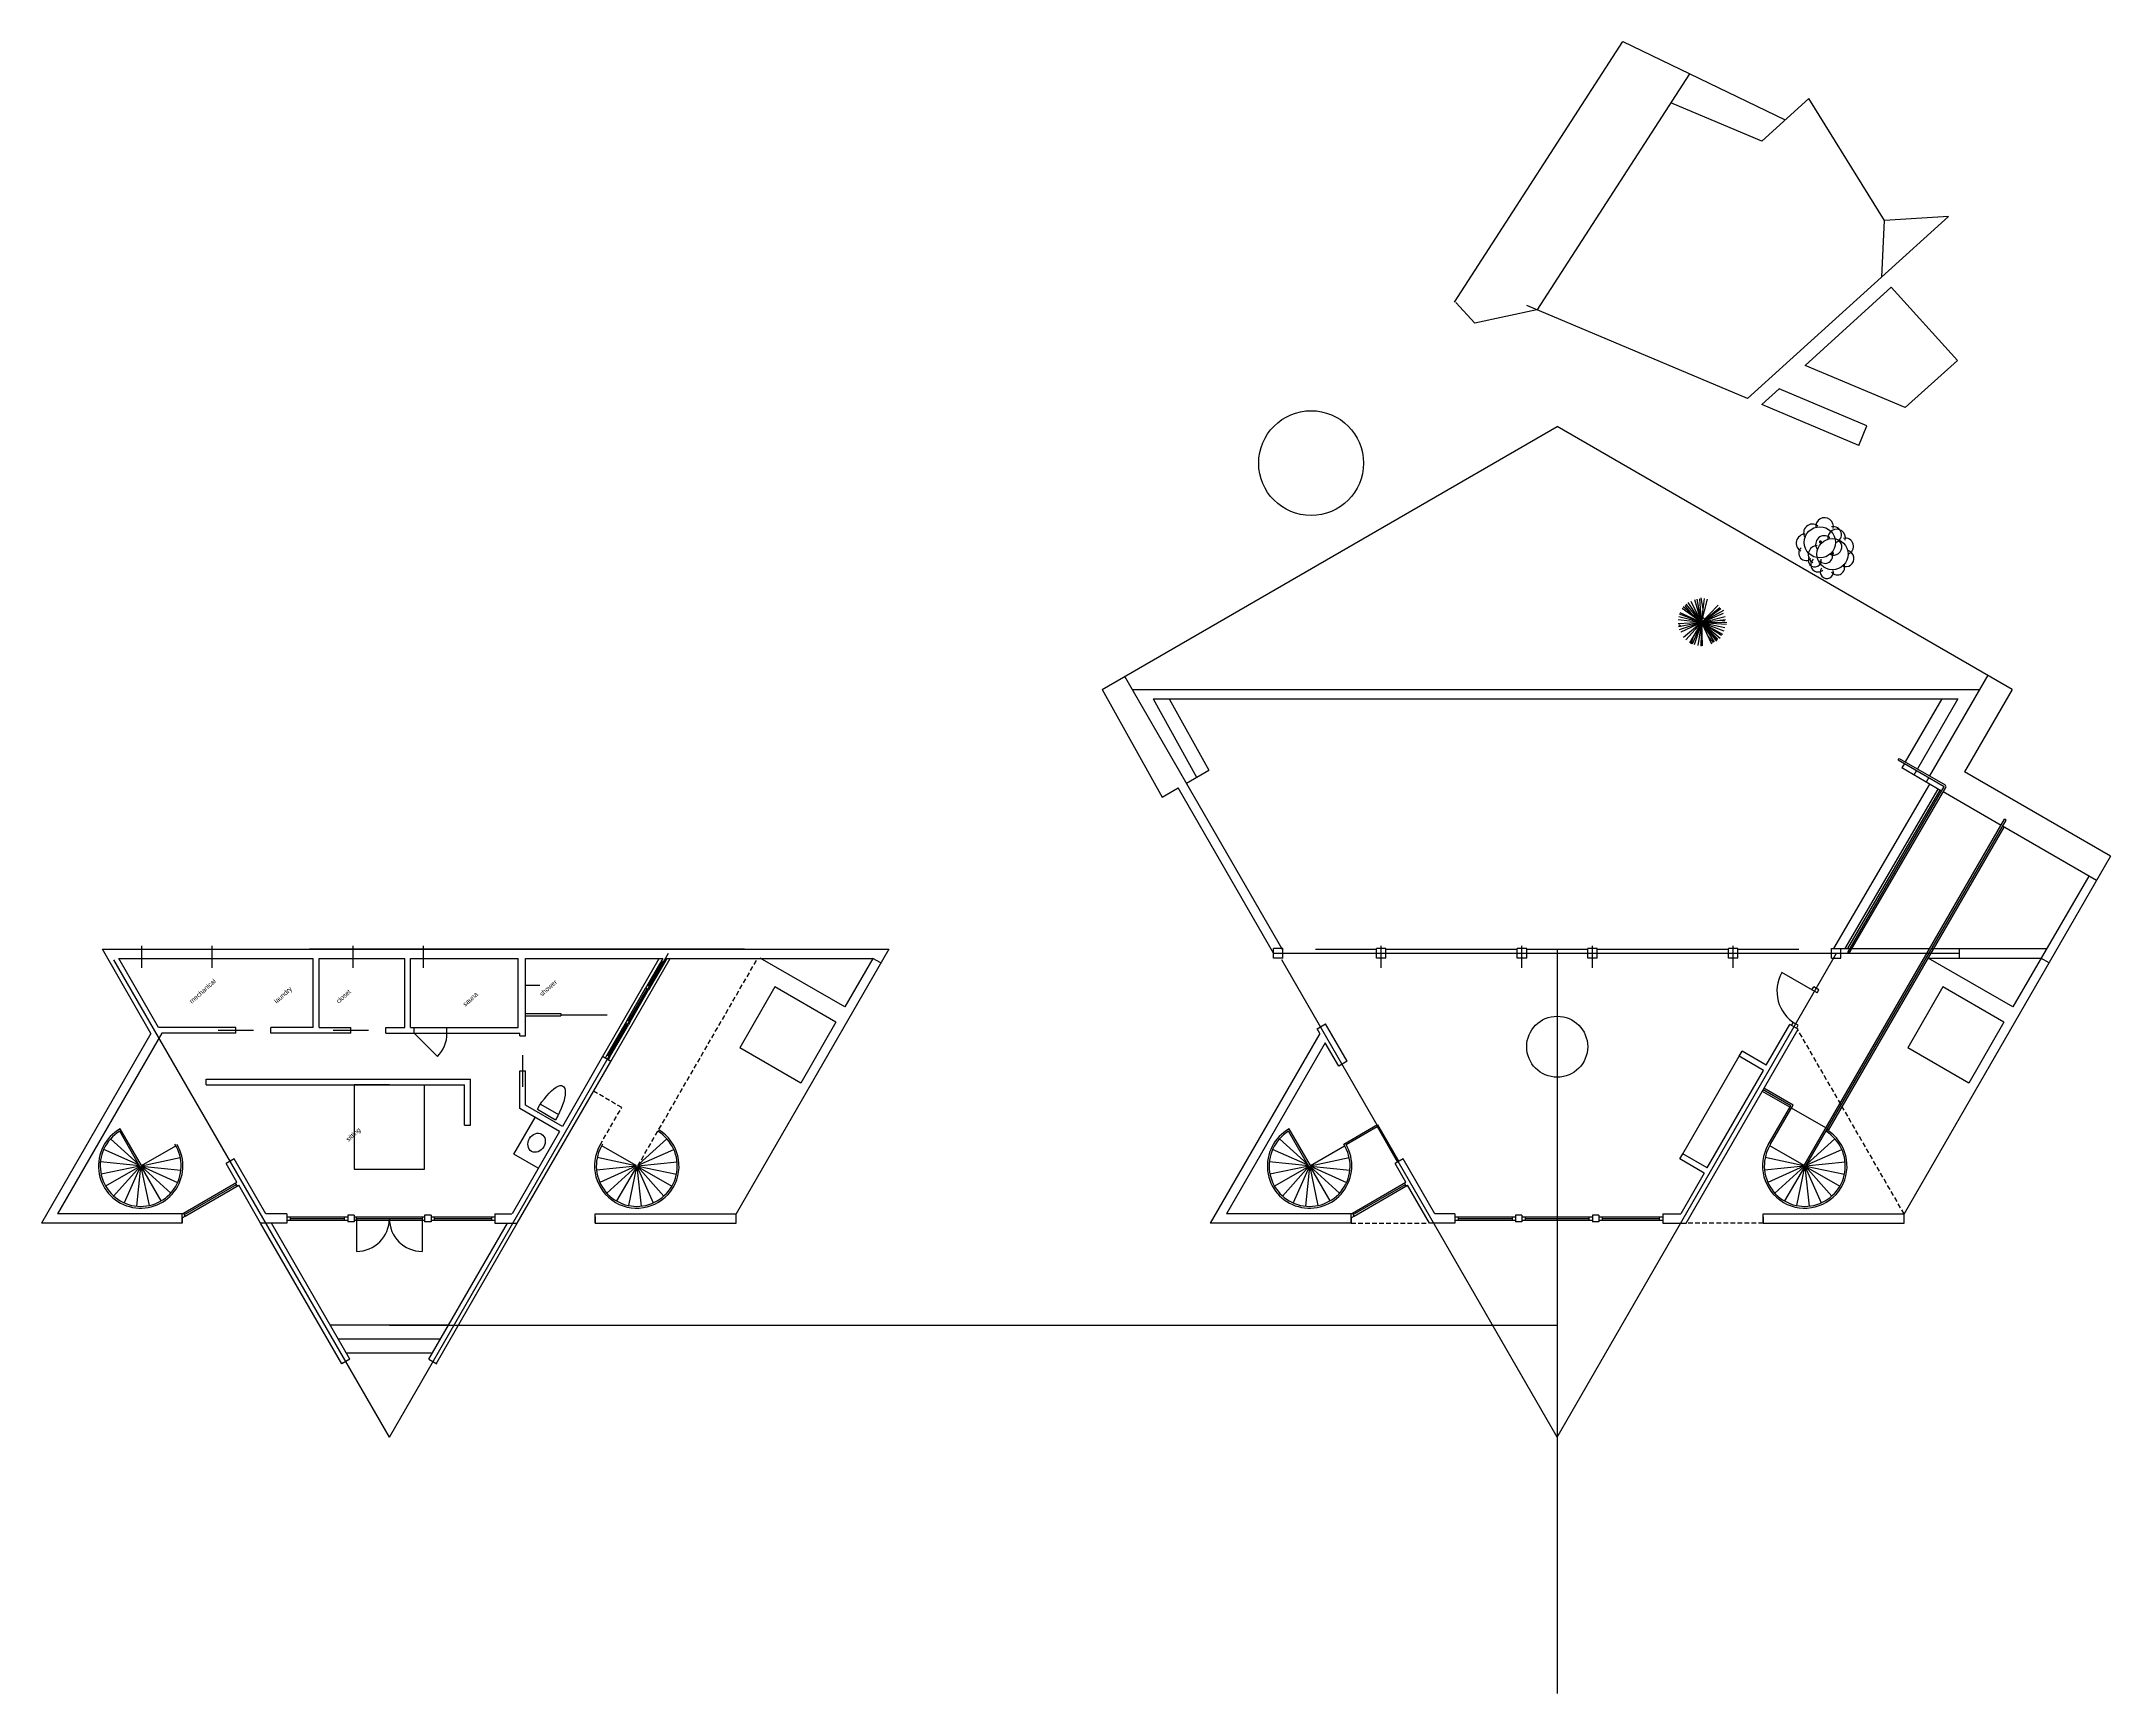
# Model space of a CAD drawing. Header units: inches. Extents: x -43639 to 75791, y -33466 to 47612.
# Drawn here: x 16229 to 17992, y 3423 to 4831 of the extents above; entities that cross this region are included whole.
import ezdxf

# ---------------------------------------------------------------- set-up
doc = ezdxf.new("R2010")
doc.units = ezdxf.units.IN
doc.header["$LTSCALE"] = 8
doc.header["$MEASUREMENT"] = 0
doc.linetypes.add('DASHED', pattern=[0.75, 0.5, -0.25])
doc.layers.get('0').update_dxf_attribs({"linetype": 'CONTINUOUS'})
for name, color, linetype in [('A-Elev', 7, 'CONTINUOUS'), ('A-fixtures', 140, 'CONTINUOUS'), ('A-millwork', 252, 'CONTINUOUS'), ('A-walls', 7, 'CONTINUOUS'), ('construction', 160, 'CONTINUOUS'), ('TREE', 3, 'CONTINUOUS')]:
    doc.layers.add(name, color=color, linetype=linetype)
doc.styles.get("Standard").update_dxf_attribs({"font": 'txt', "height": 0.2})

# ---------------------------------------------------------------- blocks, each defined once
blk = doc.blocks.new('DCDSTREE')
at = {"const_width": 0.05567}
blk.add_lwpolyline([(-0.050861, -0.01564, 1), (0.004809, -0.01564, 1)], format="xyb", close=True, dxfattribs=at)
for centre, radius, start, end in [((-0.697665, 0.031649), 0.27, 90, 270), ((-0.472665, 0.324149), 0.334487, 47.726311, 199.653824), ((-0.022665, 0.436649), 0.318198, 8.130102, 171.869898), ((0.472335, 0.301649), 0.3245, 303.690068, 146.309932), ((0.504478, -0.141923), 0.302211, 246.16126, 60.708638), ((-0.636783, -0.38394), 0.243328, 104.489763, 329.250033), ((-0.24204, -0.519601), 0.275855, 177.662694, 343.412661), ((0.213585, -0.485851), 0.302916, 201.801409, 31.328693)]:
    blk.add_arc(centre, radius, start, end)
blk = doc.blocks.new('PINETREE')
for p, q in [((0, 0), (-0.402482, 0.779348)), ((0, 0), (-0.343868, 0.794353)), ((0, 0), (-0.194598, 0.864692)), ((0, 0), (-0.116446, 0.880635)), ((-0.057775, 0.436931), (-0.038294, 0.872194)), ((0, 0), (0.026572, 0.880635)), ((0, 0), (0.124261, 0.880635)), ((0, 0), (0.234456, 0.841246)), ((0, 0), (0.377474, 0.786851)), ((0, 0), (-0.869831, 0.030011)), ((0, 0), (-0.869831, -0.086282)), ((0, 0), (-0.837788, -0.250404)), ((0, 0), (-0.81825, 0.248528)), ((-0.81825, 0.248528), (-0.81825, 0.248528)), ((0, 0), (-0.798712, 0.358256)), ((0, 0), (-0.798712, -0.359194)), ((0, 0), (-0.759636, -0.429532)), ((0, 0), (-0.746351, 0.451103)), ((-0.662929, 0.400682), (-0.688518, 0.497995)), ((0, 0), (-0.675232, 0.544887)), ((0, 0), (-0.675232, -0.530819)), ((0, 0), (-0.616618, -0.632106)), ((0, 0), (-0.584576, 0.654615)), ((0, 0), (-0.565038, -0.655553)), ((0, 0), (-0.486886, 0.724015)), ((0, 0), (-0.259464, -0.827178)), ((0, 0), (-0.135984, -0.835619)), ((0, 0), (-0.064085, -0.882511)), ((0, 0), (-0.018756, -0.87407)), ((0, 0), (0.461878, 0.747461)), ((0, 0), (0.54003, 0.685564)), ((0, 0), (0.669762, 0.584276)), ((0, 0), (0.741661, 0.497995)), ((0, 0), (0.884679, 0.0694)), ((0, 0), (0.877646, -0.040327)), ((0, 0), (0.865141, -0.094722)), ((0, 0), (0.826065, -0.289794)), ((0, 0), (0.793242, -0.414527)), ((0, 0), (0.728376, -0.507373)), ((0, 0), (0.118009, -0.897516)), ((0, 0), (0.032824, -0.859065)), ((0, 0), (0.403264, -0.780286)), ((0, 0), (0.514239, -0.718388)), ((0, 0), (0.637719, -0.663993)), ((0, 0), (0.286817, -0.835619)), ((0, 0), (0.696333, -0.617101)), ((0, 0), (0.916722, -0.211015)), ((0, 0), (0.228204, -0.843121)), ((0.36848, 0.321449), (0.592391, 0.685564)), ((-0.552229, -0.165054), (-0.831536, -0.328245)), ((-0.170074, -0.542198), (-0.187565, -0.835619)), ((0.535333, -0.372904), (0.676795, -0.53926))]:
    blk.add_line(p, q)

msp = doc.modelspace()

# ---------------------------------------------------------------- linework, layer by layer
at = {"layer": 'A-Elev', "elevation": -8375.99289}
msp.add_lwpolyline([(16525.32518, 3942.15023), (16495.32518, 3942.15023), (16495.32518, 3870.20134), (16555.32518, 3870.20134), (16555.32518, 3942.15023)], dxfattribs=at)
at = {"layer": 'A-fixtures'}
for p, q in [((16651.44136, 3921.39163, -8375.99122), (16667.02982, 3912.39163, -8375.99122)), ((16654.06664, 3925.64943, -8375.99122), (16669.40454, 3916.79409, -8375.99122))]:
    msp.add_line(p, q, dxfattribs=at)
at = {"layer": 'A-fixtures', "extrusion": (0, 0, -1)}
msp.add_ellipse((16659.23559, 3916.89163, -8375.99122), major_axis=(14, 24.24871), ratio=0.3214285714, start_param=4.7123889804, end_param=7.853981634, dxfattribs=at)
at = {"layer": 'A-millwork'}
for p, q in [((17627.60827, 3883.33865, 0.00274), (17675.60827, 3966.47709, 0.00274)), ((16631.42047, 3883.24547, -8375.9976), (16649.44346, 3914.46221, -8375.99973))]:
    msp.add_line(p, q, dxfattribs=at)
msp.add_arc((16546.4434, 3986.15023, -8375.99008), 28, 315, 360, dxfattribs=at)
at = {"layer": 'A-walls', "color": 252}
for p, q in [((17132.84389, 4279.16258), (17520.54193, 4503.00014)), ((17908.23996, 4279.16258), (17520.54193, 4503.00014)), ((17286.83919, 4056.79399), (17152.05195, 4290.25235)), ((17887.45535, 4291.16258), (17837.91277, 4205.3523)), ((17132.84389, 4279.16258), (17183.80992, 4187.24592)), ((17158.45463, 4279.16258), (17880.52715, 4279.16258)), ((17176.16794, 4271.16258, -40037.30414), (17213.26778, 4204.25343, -40037.30414)), ((17176.16794, 4271.16258), (17862.05194, 4271.16258)), ((17189.88713, 4271.16258, -40037.30414), (17223.66009, 4210.25343, -40037.30414)), ((17848.19554, 4271.16258), (17817.12816, 4217.3523)), ((17862.05194, 4271.16258), (17827.52046, 4211.3523)), ((17908.23996, 4279.16258), (17867.69738, 4208.94076)), ((17816.37816, 4216.05326), (17814.12816, 4212.15615)), ((17204.59453, 4199.24592), (17223.70024, 4210.27661)), ((17848.14018, 4192.5193), (17814.12816, 4212.15615)), ((17826.77046, 4210.05326), (17824.52046, 4206.15615)), ((17837.16277, 4204.05326), (17834.91277, 4200.15615)), ((17992.16908, 4137.07699), (17867.69738, 4208.94076)), ((17183.80992, 4187.24592), (17197.53969, 4195.17281)), ((17278.83919, 4054.35794), (17197.53969, 4195.17281)), ((17768.29509, 4058.23835), (17846.84439, 4193.26743)), ((17898.80591, 4163.26743), (17849.44246, 4191.76743)), ((17751.96612, 3903.95575), (17901.40399, 4161.76743)), ((17980.16908, 4116.29238), (17900.10495, 4162.51743)), ((17903.09951, 4167.71671), (17901.80171, 4168.466)), ((17992.16908, 4137.07699), (17816.17318, 3832.24314)), ((17973.68355, 4120.0368), (17908.73445, 4008.68234)), ((16951.0155, 4057.76575, 8376), (16820.80996, 3832.24314, 8376)), ((17520.54193, 4057.76575), (17520.54193, 3423.46511)), ((17762.24467, 4058.23835), (17768.29509, 4058.23835)), ((17768.29509, 4058.23835), (17770.02714, 4058.23835)), ((17771.75919, 4058.23835), (17837.57712, 4058.23835)), ((17839.30917, 4058.23835), (17863.51313, 4058.23835)), ((17863.51313, 4050.23835), (17863.51313, 4058.23835)), ((16913.37123, 4008.68234, 8376), (16841.3941, 4050.23835, 8376)), ((16937.44146, 4049.95046, 8376), (16913.37123, 4008.68234, 8376)), ((17836.42242, 4050.23835), (17863.51313, 4050.23835)), ((17908.73445, 4008.68234), (17836.75732, 4050.23835)), ((17939.72337, 4046.23835), (17932.79517, 4050.23835)), ((16853.90971, 4025.69195, 8376), (16823.90971, 3973.73043, 8376)), ((16905.87123, 3995.69195, 8376), (16853.90971, 4025.69195, 8376)), ((17849.27292, 4025.69195), (17819.27292, 3973.73043)), ((17901.23445, 3995.69195), (17849.27292, 4025.69195)), ((16331.4983, 3986.15023, -8376), (16331.4983, 3986.20134, -8376.00002)), ((16671.45308, 4001.95046, -8376.00851), (16711.01846, 4001.95046, -8376.00851)), ((16905.87123, 3995.69195, 8376), (16875.87123, 3943.73043, 8376)), ((17901.23445, 3995.69195), (17871.23445, 3943.73043)), ((16875.87123, 3943.73043, 8376), (16823.90971, 3973.73043, 8376)), ((17871.23445, 3943.73043), (17819.27292, 3973.73043)), ((16312.23835, 3873.61775, -8376), (16281.8867, 3887.13118, -8376)), ((16311.60037, 3874.72278, -8376), (16287.76552, 3896.18377, -8376)), ((16314.05354, 3873.47376, -8376), (16343.28189, 3890.34876, -8376)), ((16314.13763, 3873.2547, -8376), (16347.15011, 3880.27172, -8376)), ((16735.45593, 3873.2547, 8376), (16702.44345, 3880.27172, 8376)), ((16735.54002, 3873.47376, 8376), (16706.31167, 3890.34876, 8376)), ((16737.3552, 3873.61775, 8376), (16767.70686, 3887.13118, 8376)), ((16737.99319, 3874.72278, 8376), (16761.82804, 3896.18377, 8376)), ((17308.36544, 3873.61775), (17278.01378, 3887.13118)), ((17307.72745, 3874.72278), (17283.8926, 3896.18377)), ((17310.18062, 3873.47376), (17339.40898, 3890.34876)), ((17310.26471, 3873.2547), (17343.27719, 3880.27172)), ((17730.81915, 3873.2547), (17697.80667, 3880.27172)), ((17730.90324, 3873.47376), (17701.67488, 3890.34876)), ((17732.71842, 3873.61775), (17763.07008, 3887.13118)), ((17733.35641, 3874.72278), (17757.19125, 3896.18377)), ((16312.48204, 3873.19567, -8376), (16279.09301, 3876.70499, -8376)), ((16312.63265, 3872.9348, -8376), (16279.65792, 3865.92581, -8376)), ((16312.7545, 3872.72376, -8376), (16283.52614, 3855.84876, -8376)), ((16312.90217, 3872.5414, -8376), (16290.31901, 3847.46027, -8376)), ((16313.09896, 3872.4136, -8376), (16299.3716, 3841.58144, -8376)), ((16313.32562, 3872.35287, -8376), (16309.79778, 3838.78776, -8376)), ((16313.55995, 3872.36515, -8376), (16320.57697, 3839.35267, -8376)), ((16313.77902, 3872.44924, -8376), (16330.65402, 3843.22089, -8376)), ((16313.96137, 3872.59691, -8376), (16339.04251, 3850.01376, -8376)), ((16314.08918, 3872.79371, -8376), (16344.92133, 3859.06635, -8376)), ((16314.14991, 3873.02037, -8376), (16347.71502, 3869.49253, -8376)), ((16735.44365, 3873.02037, 8376), (16701.87854, 3869.49253, 8376)), ((16735.50438, 3872.79371, 8376), (16704.67222, 3859.06635, 8376)), ((16735.63218, 3872.59691, 8376), (16710.55105, 3850.01376, 8376)), ((16735.81454, 3872.44924, 8376), (16718.93954, 3843.22089, 8376)), ((16736.03361, 3872.36515, 8376), (16729.01659, 3839.35267, 8376)), ((16736.26794, 3872.35287, 8376), (16739.79577, 3838.78776, 8376)), ((16736.49459, 3872.4136, 8376), (16750.22196, 3841.58144, 8376)), ((16736.69139, 3872.5414, 8376), (16759.27455, 3847.46027, 8376)), ((16736.83906, 3872.72376, 8376), (16766.06742, 3855.84876, 8376)), ((16736.96091, 3872.9348, 8376), (16769.93563, 3865.92581, 8376)), ((16737.11151, 3873.19567, 8376), (16770.50055, 3876.70499, 8376)), ((17308.60913, 3873.19567), (17275.2201, 3876.70499)), ((17308.75974, 3872.9348), (17275.78501, 3865.92581)), ((17308.88158, 3872.72376), (17279.65322, 3855.84876)), ((17309.02925, 3872.5414), (17286.4461, 3847.46027)), ((17309.22605, 3872.4136), (17295.49869, 3841.58144)), ((17309.4527, 3872.35287), (17305.92487, 3838.78776)), ((17309.68703, 3872.36515), (17316.70405, 3839.35267)), ((17309.9061, 3872.44924), (17326.7811, 3843.22089)), ((17310.08846, 3872.59691), (17335.1696, 3850.01376)), ((17310.21626, 3872.79371), (17341.04842, 3859.06635)), ((17310.27699, 3873.02037), (17343.84211, 3869.49253)), ((17730.80687, 3873.02037), (17697.24175, 3869.49253)), ((17730.8676, 3872.79371), (17700.03544, 3859.06635)), ((17730.9954, 3872.59691), (17705.91426, 3850.01376)), ((17731.17776, 3872.44924), (17714.30276, 3843.22089)), ((17731.39682, 3872.36515), (17724.3798, 3839.35267)), ((17731.63115, 3872.35287), (17735.15899, 3838.78776)), ((17731.85781, 3872.4136), (17745.58517, 3841.58144)), ((17732.05461, 3872.5414), (17754.63776, 3847.46027)), ((17732.20228, 3872.72376), (17761.43063, 3855.84876)), ((17732.32412, 3872.9348), (17765.29885, 3865.92581)), ((17732.47473, 3873.19567), (17765.86376, 3876.70499)), ((16497.32518, 3828.24314, -8376.01245), (16497.32518, 3800.24314, -8376.01245)), ((16553.32518, 3828.24314, -8376.01238), (16553.32518, 3800.24314, -8376.01238)), ((16484.77659, 3704.37198, -8376), (16415.56894, 3824.24314, -8376)), ((16491.66183, 3708.34718, -8376), (16424.74926, 3824.24314, -8376)), ((16558.98854, 3708.34718, -8376), (16625.90111, 3824.24314, -8376)), ((16565.10991, 3704.37198, -25128.01713), (16634.31755, 3824.24314, -25128.01713)), ((16575.84495, 3737.54333, -8376.01713), (16474.80542, 3737.54333, -8376.01713)), ((16568.91675, 3725.54333, -8376.01713), (16481.73362, 3725.54333, -8376.01713)), ((16525.32518, 3737.54333, -8376.01713), (17520.54193, 3737.54333)), ((16491.66183, 3708.34718, -8376.01713), (16484.77659, 3704.37198, -8376.01713)), ((16561.98854, 3713.54333, -8376.01713), (16488.66183, 3713.54333, -8376.01713)), ((16558.98854, 3708.34718, -8376.01713), (16565.87378, 3704.37198, -8376.01713))]:
    msp.add_line(p, q, dxfattribs=at)
at = {"layer": 'A-walls', "color": 253}
for p, q in [((17811.182, 4219.05326), (17811.932, 4220.3523)), ((17811.182, 4219.05326), (17850.4026, 4196.40923)), ((17811.932, 4220.3523), (17851.14342, 4197.71357)), ((17768.15075, 4054.98835), (17850.4026, 4196.40923)), ((17769.44979, 4054.23835), (17851.70162, 4195.65921)), ((17730.90324, 3873.47376), (17901.80171, 4168.466)), ((17732.20228, 3872.72376), (17903.09951, 4167.71671)), ((16706.99223, 3966.1396, -16752.00065), (16755.38045, 4049.95046, -16752.00065)), ((16713.96746, 3962.11244, -8376), (16764.68076, 4049.95046, -8376)), ((17768.15075, 4054.98835), (17769.44979, 4054.23835)), ((16727.90729, 3997.36555, -8376), (16743.65729, 4024.64535, -8376)), ((16546.4434, 3991.15023, -8375.99008), (16574.4434, 3991.15023, -8375.99008)), ((16548.22541, 3986.15023, -8375.9852), (16576.22541, 3986.15023, -8375.9852)), ((16713.25537, 3965.98767, -8376), (16729.00537, 3993.26747, -8376)), ((16636.45308, 3954.06116, -8375.99859), (16641.45308, 3954.06116, -8375.99859)), ((17719.59065, 3924.37979), (17696.05487, 3937.96818)), ((17721.66794, 3924.91251), (17696.73679, 3939.30652)), ((17700.37584, 3891.09876), (17719.59065, 3924.37979)), ((17702.45313, 3891.63149), (17721.66794, 3924.91251)), ((16312.7545, 3872.72376, -8376), (16295.50857, 3902.59458, -8376)), ((16314.05354, 3873.47376, -8376), (16296.05744, 3904.64391, -8376)), ((17308.88158, 3872.72376), (17291.63566, 3902.59458)), ((17310.18062, 3873.47376), (17292.18453, 3904.64391)), ((17338.63072, 3891.63149), (17367.55082, 3908.32851)), ((17340.58226, 3891.31483), (17367.09329, 3906.62098)), ((17367.09329, 3906.62098), (17384.5909, 3876.31424)), ((17367.55082, 3908.32851), (17385.67343, 3876.93924)), ((16349.88167, 3832.87711, -8376), (16395.40851, 3859.16204, -8375.99993)), ((16351.38167, 3830.27904, -8376.00481), (16396.90851, 3856.56397, -8376.00474)), ((17346.00876, 3832.87711, 0), (17391.53559, 3859.16204, 0.00007)), ((17347.50876, 3830.27904, -0.00481), (17393.03559, 3856.56397, -0.00474)), ((16441.08824, 3829.74314, -8376.00764), (16486.82518, 3829.74314, -8376.00757)), ((16441.08824, 3826.74314, -8376.00764), (16486.82518, 3826.74314, -8376.00757)), ((16497.32518, 3829.74314, -8376.01245), (16553.32518, 3829.74314, -8376.01238)), ((16497.32518, 3826.74314, -8376.01245), (16553.32518, 3826.74314, -8376.01238)), ((16563.82518, 3829.74314, -8376.01719), (16612.32518, 3829.74314, -8376.01713)), ((16563.82518, 3826.74314, -8376.01719), (16612.32518, 3826.74314, -8376.01713)), ((17436.30498, 3829.74314, 0.00948), (17482.04193, 3829.74314, 0.00955)), ((17436.30498, 3826.74314, 0.00948), (17482.04193, 3826.74314, 0.00955)), ((17493.54193, 3829.74314, 0.00467), (17547.54193, 3829.74314, 0.00474)), ((17493.54193, 3826.74314, 0.00467), (17547.54193, 3826.74314, 0.00474)), ((17559.04193, 3829.74314, -0.00007), (17607.54193, 3829.74314, 0)), ((17559.04193, 3826.74314, -0.00007), (17607.54193, 3826.74314, 0))]:
    msp.add_line(p, q, dxfattribs=at)
at = {"layer": 'A-walls', "color": 1}
for p, q in [((17756.39732, 4058.23835, -15623.89799), (17838.16257, 4198.27988, -39478.11913)), ((17765.81706, 4058.23835, -16608.00381), (17845.21741, 4194.20676, -39478.11913)), ((17863.51313, 4058.23835), (17937.41397, 4058.23835)), ((17863.51313, 4050.23835), (17932.79517, 4050.23835))]:
    msp.add_line(p, q, dxfattribs=at)
at = {"layer": 'A-walls'}
for p, q in [((16280.7446, 4057.76575, -8376), (16951.0155, 4057.76575, -8376)), ((16322.17627, 3986.004, -8376), (16280.7446, 4057.76575, -8376)), ((16828.0677, 4057.76575, -8376), (16457.3581, 4057.76575, -8376)), ((17278.83919, 4050.23835), (17278.83919, 4058.23835)), ((17286.83919, 4058.23835), (17278.83919, 4058.23835)), ((17286.83919, 4050.23835), (17286.83919, 4058.23835)), ((17314.54193, 4057.76575, -8376), (17366.54193, 4057.76575, -8376)), ((17366.54193, 4050.23835), (17366.54193, 4058.23835)), ((17374.54193, 4058.23835), (17366.54193, 4058.23835)), ((17374.54193, 4050.23835), (17374.54193, 4058.23835)), ((17374.54193, 4057.76575, -8376), (17486.54193, 4057.76575, -8376)), ((17486.54193, 4050.23835, -8376), (17486.54193, 4058.23835, -8376)), ((17494.54193, 4058.23835, -8376), (17486.54193, 4058.23835, -8376)), ((17494.54193, 4050.23835, -8376), (17494.54193, 4058.23835, -8376)), ((17494.54193, 4057.76575, -8376), (17546.54193, 4057.76575, -8376)), ((17546.54193, 4050.23835, -8376), (17546.54193, 4058.23835, -8376)), ((17554.54193, 4058.23835, -8376), (17546.54193, 4058.23835, -8376)), ((17554.54193, 4050.23835, -8376), (17554.54193, 4058.23835, -8376)), ((17554.54193, 4057.76575, -8376), (17666.54193, 4057.76575, -8376)), ((17674.54193, 4058.23835, -8376), (17666.54193, 4058.23835, -8376)), ((17666.54193, 4050.23835, -8376), (17666.54193, 4058.23835, -8376)), ((17674.54193, 4050.23835, -8376), (17674.54193, 4058.23835, -8376)), ((17674.54193, 4057.76575, -8376), (17726.54193, 4057.76575, -8376)), ((17754.24467, 4058.23835), (17762.24467, 4058.23835)), ((17754.24467, 4050.23835), (17754.24467, 4058.23835)), ((17762.24467, 4050.23835), (17762.24467, 4058.23835)), ((16294.66322, 4049.95046, -8376), (16460.4434, 4049.95046, -8376)), ((16328.61155, 3991.15023, -8376), (16294.66322, 4049.95046, -8376)), ((16460.4434, 3991.15023, -8376.00531), (16460.4434, 4049.95046, -8376.00645)), ((16465.4434, 4049.95046, -8376), (16538.4434, 4049.95046, -8376)), ((16465.4434, 3991.15023, -8376.00531), (16465.4434, 4049.95046, -8376.00645)), ((16538.4434, 3991.15023, -8376.00374), (16538.4434, 4049.95046, -8376.00488)), ((16543.4434, 4049.95046, -8376), (16635.23509, 4049.95046, -8376.00851)), ((16543.4434, 3991.15023, -8376.00374), (16543.4434, 4049.95046, -8376.00488)), ((16635.23509, 3991.15023, -8375.99371), (16635.23509, 4049.95046, -8375.99485)), ((16641.45308, 4049.95046, -8376.00851), (16758.2672, 4049.95046, -8376.00394)), ((16641.45308, 3987.05821, -8375.99859), (16641.45308, 4049.95046, -8375.99973)), ((16758.2672, 4049.95046, -8376), (16743.65729, 4024.64535, -8376)), ((16761.7313, 4049.95046, -8376), (16746.25537, 4023.14535, -8376)), ((16746.45633, 4026.49343, -8376), (16758.16798, 4046.7786, -8376)), ((16761.7313, 4049.95046, -8376.00381), (16937.44146, 4049.95046, -8375.99694)), ((17286.83919, 4050.23835), (17278.83919, 4050.23835)), ((17374.54193, 4050.23835), (17366.54193, 4050.23835)), ((17494.54193, 4050.23835, -8376), (17486.54193, 4050.23835, -8376)), ((17554.54193, 4050.23835, -8376), (17546.54193, 4050.23835, -8376)), ((17674.54193, 4050.23835, -8376), (17666.54193, 4050.23835, -8376)), ((17754.24467, 4050.23835), (17762.24467, 4050.23835)), ((16653.45308, 4026.85844, -8376.01066), (16641.45308, 4026.85844, -8375.99973)), ((16729.20633, 3996.61555, -8376), (16744.95633, 4023.89535, -8376)), ((16729.85585, 3996.24055, -8376), (16745.60585, 4023.52035, -8376)), ((16730.50537, 3995.86555, -8376), (16746.25537, 4023.14535, -8376)), ((17741.98078, 4020.63349), (17712.10291, 4037.88349)), ((17737.65065, 4023.13349), (17739.15065, 4025.73156)), ((17743.48078, 4023.23156), (17739.15065, 4025.73156)), ((17741.98078, 4020.63349), (17743.48078, 4023.23156)), ((16322.17627, 3986.004, -8376), (16228.7836, 3824.24314, -8376)), ((16331.4983, 3986.15023, -8376), (16242.64, 3832.24314, -8376)), ((16379.4434, 3988.65023, -8376.00489), (16409.4434, 3988.65023, -8376.00489)), ((16394.4434, 3986.15023, -8376.00489), (16394.4434, 3991.15023, -8376.00489)), ((16424.4434, 3986.15023, -8376.00043), (16424.4434, 3991.15023, -8376.00043)), ((16465.4434, 3991.15023, -8376.00531), (16492.4434, 3991.15023, -8375.98563)), ((16477.4434, 3988.65023, -8375.98965), (16507.4434, 3988.65023, -8375.98965)), ((16492.4434, 3986.15023, -8375.98965), (16492.4434, 3991.15023, -8375.98965)), ((16522.4434, 3986.15023, -8375.9852), (16522.4434, 3991.15023, -8375.9852)), ((16522.4434, 3991.15023, -8375.99008), (16538.4434, 3991.15023, -8375.99008)), ((16522.4434, 3986.15023, -8375.9852), (16548.22541, 3986.15023, -8375.9852)), ((16543.4434, 3991.15023, -8375.99008), (16546.4434, 3991.15023, -8375.99008)), ((16546.4434, 3986.15023, -8375.99008), (16546.4434, 3991.15023, -8375.99008)), ((16546.4434, 3986.15023, -8375.99008), (16566.24239, 3966.35124, -8376.00305)), ((16574.4434, 3991.15023, -8375.9852), (16635.23509, 3991.15023, -8375.99371)), ((16574.4434, 3986.15023, -8375.99008), (16574.4434, 3991.15023, -8375.99008)), ((16574.4434, 3986.15023, -8375.99008), (16636.45308, 3986.15023, -8375.99859)), ((16636.45308, 3984.05821, -8375.99859), (16636.45308, 3986.15023, -8375.99859)), ((16641.45308, 4002.85844, -8376.01339), (16671.45308, 4002.85844, -8376.01339)), ((16641.45308, 4000.85844, -8376.01339), (16671.45308, 4000.85844, -8376.01339)), ((16641.45308, 3984.05821, -8375.99859), (16641.45308, 3987.05821, -8375.99859)), ((16671.45308, 4002.85844, -8376.01339), (16671.45308, 4000.85844, -8376.01339)), ((16727.90729, 3997.36555, -8376), (16710.65729, 3967.48767, -8376)), ((16711.30681, 3967.11267, -8376), (16727.05681, 3994.39247, -8376)), ((16711.95633, 3966.73767, -8376), (16727.70633, 3994.01747, -8376)), ((16730.50537, 3995.86555, -8376), (16729.00537, 3993.26747, -8376)), ((17318.30336, 3986.004), (17224.91068, 3824.24314)), ((17316.00828, 3989.97919, 0.00241), (17323.06312, 3994.05231, 0.00241)), ((17318.30336, 3986.004), (17316.00828, 3989.97919)), ((17341.42714, 3962.24488), (17323.06312, 3994.05231)), ((17630.49567, 3824.24314), (17725.90646, 3989.49948)), ((17698.72328, 3958.90514, 8376.00821), (17718.85162, 3993.5726)), ((17725.90646, 3989.49948), (17718.85162, 3993.5726)), ((17720.15065, 3992.8226), (17721.65065, 3995.42067)), ((17725.98078, 3992.92067), (17721.65065, 3995.42067)), ((17724.48078, 3990.3226), (17725.98078, 3992.92067)), ((16636.45308, 3984.05821, -8375.99859), (16641.45308, 3984.05821, -8375.99859)), ((17322.92216, 3978.004), (17238.76709, 3832.24314)), ((17334.3723, 3958.17177), (17322.92216, 3978.004)), ((17675.60827, 3966.47709, 8376.00274), (17678.10827, 3970.80722, 8376.00274)), ((17675.60827, 3966.47709, 8376.00274), (17678.10827, 3970.80722, 8376.00274)), ((17675.60827, 3966.47709, 8376.00274), (17678.10827, 3970.80722, 8376.00274)), ((17698.72328, 3958.90514, 8376.00821), (17678.10827, 3970.80722, 8376.00821)), ((16634.36858, 3824.24314, -8376), (16713.96746, 3962.11244, -8376)), ((16636.45308, 3921.96221, -8375.99973), (16636.45308, 3954.06116, -8375.99859)), ((16638.95308, 3940.56116, -8376.00103), (16638.95308, 3967.56116, -8375.99615)), ((16641.45308, 3924.84896, -8375.99973), (16641.45308, 3954.06116, -8375.99859)), ((16706.88371, 3966.20225, 6987.39101), (16672.76452, 3906.77129, -7331.26393)), ((16710.65729, 3967.48767, -8376), (16709.15729, 3964.8896, -8376)), ((16713.25537, 3965.98767, -8376), (16711.75537, 3963.3896, -8376)), ((17341.42714, 3962.24488), (17334.3723, 3958.17177)), ((17648.39288, 3871.33865, 0.00274), (17696.39288, 3954.47709, 0.00274)), ((16369.13045, 3942.15023, -8376), (16369.13045, 3947.15023, -8376)), ((16589.45308, 3907.77541, -8375.99973), (16589.45308, 3942.15023, -8375.99859)), ((16594.45308, 3907.77541, -8375.99973), (16594.45308, 3947.15023, -8375.99859)), ((16594.45308, 3938.7868, -8375.99973), (16594.45308, 3938.7868, -8375.99973)), ((17718.84065, 3923.08075), (17695.37985, 3936.62585)), ((17749.36805, 3905.45575), (17720.16794, 3922.31444)), ((16589.45308, 3907.77541, -8376.00461), (16594.45308, 3907.77541, -8376.00461)), ((16670.2751, 3902.43506, -8375.98946), (16629.9355, 3832.16899, -25305.1404)), ((17751.96612, 3903.95575), (17750.66709, 3904.70575)), ((17625.10827, 3879.00852, 8376.00274), (17627.60827, 3883.33865, 8376.00274)), ((17625.10827, 3879.00852, 8376.00274), (17627.60827, 3883.33865, 8376.00274)), ((17648.39288, 3871.33865, 8376.00821), (17627.60827, 3883.33865, 8376.00821)), ((16393.13045, 3879.00852, -8376), (16386.24522, 3875.03333, -8376)), ((16395.40851, 3859.16204, -8376), (16386.24522, 3875.03333, -8376)), ((16420.13046, 3832.24314, -8376), (16393.13045, 3879.00852, -8376)), ((17389.25754, 3879.00852), (17382.3723, 3875.03333)), ((17391.53559, 3859.16204), (17382.3723, 3875.03333)), ((17416.25754, 3832.24314), (17389.25754, 3879.00852)), ((17645.89288, 3867.00852, 8376.00274), (17625.10827, 3879.00852, 8376.00274)), ((17645.89288, 3867.00852, 8376.00274), (17625.93415, 3832.24314, 0.00547)), ((16350.63167, 3831.57808, -8376.00481), (16395.06043, 3857.22903, -8376.00474)), ((16395.81043, 3855.92999, -8376.00488), (16394.31043, 3858.52807, -8376.00489)), ((16415.56894, 3824.24314, -8376), (16396.90851, 3856.56397, -8376)), ((17346.75876, 3831.57808, -0.00481), (17391.18751, 3857.22903, -0.00474)), ((17391.93751, 3855.92999, -0.00488), (17390.43751, 3858.52807, -0.00489)), ((17411.69603, 3824.24314), (17393.03559, 3856.56397)), ((16348.7836, 3832.24314, -8376), (16242.64, 3832.24314, -8376)), ((16348.7836, 3832.24314, -8376), (16349.88167, 3832.87711, -8376)), ((16348.7836, 3824.24314, -8376), (16348.7836, 3832.24314, -8376)), ((16348.7836, 3824.24314, -8376), (16348.7836, 3832.24314, -8376)), ((16348.7836, 3828.77904, -8376), (16351.38167, 3830.27904, -8376)), ((16348.7836, 3829.74314, -8376), (16348.7836, 3824.24314, -8376)), ((16351.38167, 3830.27904, -8376.00481), (16349.88167, 3832.87711, -8376.00481)), ((16438.08824, 3832.24314, -8376.00764), (16420.13046, 3832.24314, -8376.00764)), ((16438.08824, 3832.24314, -8376.00764), (16438.08824, 3824.24314, -8376.00764)), ((16438.08824, 3829.74314, -8376.00764), (16441.08824, 3829.74314, -8376.00764)), ((16438.08824, 3826.74314, -8376.00764), (16441.08824, 3826.74314, -8376.00764)), ((16441.08824, 3826.74314, -8376.01245), (16441.08824, 3829.74314, -8376.01245)), ((16441.08824, 3828.24314, -8376.00764), (16486.82518, 3828.24314, -8376.00758)), ((16486.82518, 3829.74314, -8376.00757), (16489.82518, 3829.74314, -8376.00764)), ((16486.82518, 3829.74314, -8376.00764), (16486.82518, 3826.74314, -8376.00764)), ((16486.82518, 3826.74314, -8376.00757), (16489.82518, 3826.74314, -8376.00757)), ((16489.82518, 3830.99314, -8376.00764), (16489.82518, 3825.49314, -8376.00764)), ((16492.57518, 3830.99314, -8376.00764), (16489.82518, 3830.99314, -8376.00764)), ((16495.32518, 3830.99314, -8376.00764), (16492.57518, 3830.99314, -8376.00764)), ((16495.32518, 3830.99314, -8376.00764), (16495.32518, 3825.49314, -8376.00764)), ((16495.32518, 3829.74314, -8376.00764), (16497.32518, 3829.74314, -8376.00764)), ((16495.32518, 3826.74314, -8376.00764), (16497.32518, 3826.74314, -8376.00764)), ((16497.32518, 3826.74314, -8376.01245), (16497.32518, 3829.74314, -8376.01245)), ((16497.32518, 3828.24314, -8376.01245), (16553.32518, 3828.24314, -8376.01238)), ((16553.32518, 3829.74314, -8376.01238), (16553.32518, 3826.74314, -8376.01238)), ((16553.32518, 3829.74314, -8376.01232), (16555.32518, 3829.74314, -8376.01238)), ((16553.32518, 3826.74314, -8376.01232), (16555.32518, 3826.74314, -8376.01232)), ((16555.32518, 3830.99314, -8376.01238), (16555.32518, 3825.49314, -8376.01238)), ((16558.07518, 3830.99314, -8376.01238), (16555.32518, 3830.99314, -8376.01238)), ((16560.82518, 3830.99314, -8376.01238), (16558.07518, 3830.99314, -8376.01238)), ((16560.82518, 3830.99314, -8376.01238), (16560.82518, 3825.49314, -8376.01238)), ((16560.82518, 3829.74314, -8376.01238), (16563.82518, 3829.74314, -8376.01238)), ((16560.82518, 3826.74314, -8376.01238), (16563.82518, 3826.74314, -8376.01238)), ((16563.82518, 3826.74314, -8376.01719), (16563.82518, 3829.74314, -8376.01719)), ((16563.82518, 3828.24314, -8376.01719), (16612.32518, 3828.24314, -8376.01713)), ((16612.32518, 3829.74314, -8376.01713), (16615.32518, 3829.74314, -8376.01719)), ((16612.32518, 3829.74314, -8376.01719), (16612.32518, 3826.74314, -8376.01719)), ((16612.32518, 3826.74314, -8376.01713), (16615.32518, 3826.74314, -8376.01713)), ((16615.32518, 3832.24314, -8376.01165), (16615.32518, 3824.24314, -8376.01165)), ((16615.32518, 3832.24314, -8376.01165), (16629.80707, 3832.24314, -8376.01165)), ((16700.80996, 3824.24314, 8376), (16700.80996, 3832.24314, 8376)), ((16700.80996, 3824.24314, 8376), (16700.80996, 3832.24314, 8376)), ((16700.80996, 3832.24314, 8376), (16820.80996, 3832.24314, 8376)), ((16700.80996, 3829.74314, 8376), (16700.80996, 3824.24314, 8376)), ((16820.80996, 3824.24314, 8376), (16820.80996, 3832.24314, 8376)), ((17344.91068, 3832.24314), (17238.76709, 3832.24314)), ((17344.91068, 3832.24314), (17346.00876, 3832.87711)), ((17344.91068, 3824.24314), (17344.91068, 3832.24314)), ((17344.91068, 3824.24314), (17344.91068, 3832.24314)), ((17344.91068, 3828.77904), (17347.50876, 3830.27904)), ((17344.91068, 3829.74314), (17344.91068, 3824.24314)), ((17347.50876, 3830.27904, -0.00481), (17346.00876, 3832.87711, -0.00481)), ((17433.30498, 3832.24314, 0.00948), (17416.25754, 3832.24314, 0.00948)), ((17433.30498, 3832.24314, 0.00948), (17433.30498, 3824.24314, 0.00948)), ((17433.30498, 3829.74314, 0.00948), (17436.30498, 3829.74314, 0.00948)), ((17433.30498, 3826.74314, 0.00948), (17436.30498, 3826.74314, 0.00948)), ((17436.30498, 3826.74314, 0.00467), (17436.30498, 3829.74314, 0.00467)), ((17436.30498, 3828.24314, 0.00948), (17482.04193, 3828.24314, 0.00955)), ((17482.04193, 3829.74314, 0.00955), (17485.04193, 3829.74314, 0.00948)), ((17482.04193, 3829.74314, 0.00948), (17482.04193, 3826.74314, 0.00948)), ((17482.04193, 3826.74314, 0.00955), (17485.04193, 3826.74314, 0.00955)), ((17487.79193, 3830.99314, 0.00948), (17485.04193, 3830.99314, 0.00948)), ((17485.04193, 3830.99314, 0.00948), (17485.04193, 3825.49314, 0.00948)), ((17490.54193, 3830.99314, 0.00948), (17487.79193, 3830.99314, 0.00948)), ((17490.54193, 3830.99314, 0.00948), (17490.54193, 3825.49314, 0.00948)), ((17490.54193, 3829.74314, 0.00948), (17493.54193, 3829.74314, 0.00948)), ((17490.54193, 3826.74314, 0.00948), (17493.54193, 3826.74314, 0.00948)), ((17493.54193, 3826.74314, 0.00467), (17493.54193, 3829.74314, 0.00467)), ((17493.54193, 3828.24314, 0.00467), (17547.54193, 3828.24314, 0.00474)), ((17547.54193, 3829.74314, 0.00474), (17547.54193, 3826.74314, 0.00474)), ((17547.54193, 3829.74314, 0.00481), (17550.54193, 3829.74314, 0.00474)), ((17547.54193, 3826.74314, 0.00481), (17550.54193, 3826.74314, 0.00481)), ((17550.54193, 3830.99314, 0.00474), (17550.54193, 3825.49314, 0.00474)), ((17553.29193, 3830.99314, 0.00474), (17550.54193, 3830.99314, 0.00474)), ((17556.04193, 3830.99314, 0.00474), (17553.29193, 3830.99314, 0.00474)), ((17556.04193, 3830.99314, 0.00474), (17556.04193, 3825.49314, 0.00474)), ((17556.04193, 3829.74314, 0.00474), (17559.04193, 3829.74314, 0.00474)), ((17556.04193, 3826.74314, 0.00474), (17559.04193, 3826.74314, 0.00474)), ((17559.04193, 3826.74314, -0.00007), (17559.04193, 3829.74314, -0.00007)), ((17559.04193, 3828.24314, -0.00007), (17607.54193, 3828.24314)), ((17607.54193, 3829.74314, 0), (17610.54193, 3829.74314, -0.00007)), ((17607.54193, 3829.74314, -0.00007), (17607.54193, 3826.74314, -0.00007)), ((17607.54193, 3826.74314, 0), (17610.54193, 3826.74314, 0)), ((17610.54193, 3832.24314, 0.00547), (17610.54193, 3824.24314, 0.00547)), ((17610.54193, 3832.24314, 0.00547), (17625.93415, 3832.24314, 0.00547)), ((17696.17318, 3832.24314), (17816.17318, 3832.24314)), ((17696.17318, 3824.24314), (17696.17318, 3832.24314)), ((17696.17318, 3824.24314), (17696.17318, 3832.24314)), ((17696.17318, 3829.74314), (17696.17318, 3824.24314)), ((17816.17318, 3824.24314), (17816.17318, 3832.24314)), ((16348.7836, 3824.24314, -8376), (16228.7836, 3824.24314, -8376)), ((16438.08824, 3824.24314, -8376.00764), (16415.56894, 3824.24314, -8376.00764)), ((16495.32518, 3825.49314, -8376.00764), (16489.82518, 3825.49314, -8376.00764)), ((16560.82518, 3825.49314, -8376.01238), (16555.32518, 3825.49314, -8376.01238)), ((16615.32518, 3824.24314, -8376.01713), (16634.36858, 3824.24314, -8376.01713)), ((16700.80996, 3824.24314, 8376), (16820.80996, 3824.24314, 8376)), ((17344.91068, 3824.24314), (17224.91068, 3824.24314)), ((17433.30498, 3824.24314, 0.00948), (17411.69603, 3824.24314, 0.00948)), ((17490.54193, 3825.49314, 0.00948), (17485.04193, 3825.49314, 0.00948)), ((17556.04193, 3825.49314, 0.00474), (17550.54193, 3825.49314, 0.00474)), ((17610.54193, 3824.24314), (17630.49567, 3824.24314)), ((17696.17318, 3824.24314), (17816.17318, 3824.24314))]:
    msp.add_line(p, q, dxfattribs=at)
at = {"layer": 'A-walls', "color": 5}
for p, q in [((16314.41484, 4041.73937, -8376), (16314.41484, 4060.48784, -8376)), ((16374.41484, 4041.73937, -8376), (16374.41484, 4060.48784, -8376)), ((16494.41484, 4041.73937, -8376), (16494.41484, 4060.48784, -8376)), ((16554.41484, 4041.73937, -8376), (16554.41484, 4060.48784, -8376)), ((17370.54193, 4041.73937), (17370.54193, 4060.48784)), ((17490.54193, 4041.73937, -8376), (17490.54193, 4060.48784, -8376)), ((17550.54193, 4041.73937, -8376), (17550.54193, 4060.48784, -8376)), ((17670.54193, 4041.73937, -8376), (17670.54193, 4060.48784, -8376)), ((16525.32518, 3642.09014, -8376.01713), (16290.53583, 4048.75724, -8376.01713)), ((16525.32518, 3642.09014, -8376.01713), (16763.27906, 4054.23835, -8376.01713)), ((17278.83919, 4054.23835), (17863.46701, 4054.23835)), ((17520.54193, 3642.09014), (17285.75257, 4048.75724)), ((17520.54193, 3642.09014), (17758.49581, 4054.23835))]:
    msp.add_line(p, q, dxfattribs=at)
at = {"layer": 'A-walls', "color": 252, "linetype": 'DASHED'}
for p, q in [((16737.11151, 3873.19567, 8376), (16839.16094, 4049.95046, 8376)), ((17816.17318, 3832.24314), (17725.64382, 3989.04458)), ((16723.34576, 3922.85268, 8376), (16699.31206, 3936.72854, 8376)), ((16704.88095, 3890.87069, 8376), (16723.34576, 3922.85268, 8376)), ((17344.91068, 3824.24314), (17410.58819, 3824.24314)), ((17696.17318, 3824.24314), (17630.49567, 3824.24314))]:
    msp.add_line(p, q, dxfattribs=at)
at = {"layer": 'A-walls', "color": 7}
for p, q in [((16759.46702, 4046.0286, -8376), (16756.86894, 4047.5286, -8376)), ((16944.23693, 4046.02709, -8375.99694), (16937.44146, 4049.95046, -8375.99694)), ((16746.25537, 4023.14535, -8376), (16743.65729, 4024.64535, -8376)), ((16747.75537, 4025.74343, -8376), (16745.15729, 4027.24343, -8376)), ((16394.4434, 3991.15023, -8376.00531), (16328.61155, 3991.15023, -8376.00531)), ((16394.4434, 3986.15023, -8375.98965), (16331.4983, 3986.15023, -8375.98965)), ((16460.4434, 3991.15023, -8376.00531), (16424.4434, 3991.15023, -8376.00531)), ((16492.4434, 3986.15023, -8375.98965), (16424.4434, 3986.15023, -8375.98965)), ((16729.00537, 3993.26747, -8376), (16726.40729, 3994.76747, -8376)), ((16730.50537, 3995.86555, -8376), (16727.90729, 3997.36555, -8376)), ((16713.96746, 3962.11244, -8376), (16706.88371, 3966.20225, -8376)), ((16713.25537, 3965.98767, -8376), (16710.65729, 3967.48767, -8376)), ((17696.39288, 3954.47709, 8376.00274), (17675.60827, 3966.47709, 8376.00274)), ((16369.13045, 3947.15023, -8375.998), (16594.45308, 3947.15023, -8375.99847)), ((16369.13045, 3942.15023, -8375.99798), (16589.45308, 3942.15023, -8375.99867)), ((16670.2751, 3902.43506, -8375.9912), (16636.45308, 3921.96221, -8375.99973)), ((16672.76452, 3906.77129, -8375.99121), (16641.45308, 3924.84896, -8375.99973)), ((16652.19993, 3871.24845, -8376.00469), (16631.42047, 3883.24547, -8376.00469)), ((17648.39288, 3871.33865, 8376.00274), (17627.60827, 3883.33865, 8376.00274)), ((17645.89288, 3867.00852, 8376.00274), (17625.10827, 3879.00852, 8376.00274))]:
    msp.add_line(p, q, dxfattribs=at)
at = {"layer": 'A-walls', "color": 3}
msp.add_circle((17520.54193, 3974.63206), 26, dxfattribs=at)
at = {"layer": 'A-walls', "color": 252}
for centre, radius, start, end in [((17850.40259, 4196.40921), 1.5, 330, 60), ((16497.32518, 3828.24314, -8376.01245), 28, 270, 360), ((16553.32518, 3828.24314, -8376.01238), 28, 180, 270)]:
    msp.add_arc(centre, radius, start, end, dxfattribs=at)
at = {"layer": 'A-walls'}
for centre, radius, start, end in [((17739.81572, 4021.88349), 32, 150, 240), ((16313.40402, 3873.09876, -8376), 0.75, 210, 30), ((16736.18954, 3873.09876, 8376), 0.75, 150, 330), ((17309.5311, 3873.09876), 0.75, 210, 30), ((17731.55276, 3873.09876), 0.75, 150, 330)]:
    msp.add_arc(centre, radius, start, end, dxfattribs=at)
at = {"layer": 'A-walls', "color": 253}
for centre, radius, start, end in [((16313.40402, 3873.09876, -8376), 36, 118.80625156, 30.39789056), ((16313.40402, 3873.09876, -8376), 34.5, 121.24565855, 32.49190637), ((16736.18954, 3873.09876, 8376), 36, 150, 58.80625156), ((16736.18954, 3873.09876, 8376), 34.5, 147.50809363, 58.75434145), ((17309.5311, 3873.09876), 36, 118.80625156, 30.39789056), ((17309.5311, 3873.09876), 34.5, 121.24565855, 32.49190637), ((17731.55276, 3873.09876), 36, 150, 58.80625156), ((17731.55276, 3873.09876), 34.5, 147.50809363, 58.75434145)]:
    msp.add_arc(centre, radius, start, end, dxfattribs=at)
msp.add_ellipse((16650.82427, 3892.85384, -8375.99795), major_axis=(-4.25, -7.36122), ratio=0.8235294118, dxfattribs=at)
at = {"layer": 'construction'}
for p, q in [((17433.00698, 4609.03592, 16440), (17576.50648, 4831.26889, 16440)), ((17576.50648, 4831.26889, 16440), (17714.84481, 4764.4487, -120)), ((17503.37741, 4602.23143, 8160), (17633.496, 4803.74181, 8160)), ((17694.82695, 4746.33006, -120), (17617.4731, 4778.92767, -120)), ((17694.82695, 4746.33006, -120), (17734.86267, 4782.56735, -120)), ((17799.58997, 4678.57465, -120), (17734.86267, 4782.56735, -120)), ((17853.97797, 4682.0229, -120), (17682.717, 4527.01049, -120)), ((17797.20251, 4630.63407, -120), (17799.58997, 4678.57465, -120)), ((17853.97797, 4682.0229, -120), (17799.58997, 4678.57465, -120)), ((17805.25524, 4621.73724, -120), (17731.7305, 4555.18823, -120)), ((17861.62435, 4559.45945, -120), (17805.25524, 4621.73724, -120)), ((17450.39391, 4591.05664, 8160), (17434.28844, 4608.8503, 8160)), ((17682.717, 4527.01049, -120), (17494.72736, 4606.23103, -120)), ((17503.1845, 4602.4212, 8160), (17450.39391, 4591.05664, 8160)), ((17817.14022, 4519.1958, -120), (17731.7305, 4555.18823, -120)), ((17817.14022, 4519.1958, -120), (17861.62435, 4559.45945, -120)), ((17709.64323, 4535.19652, -120), (17694.91839, 4521.86871, -120)), ((17784.53872, 4503.63488, -120), (17709.64323, 4535.19652, -120)), ((17777.54867, 4487.04756, -120), (17694.91839, 4521.86871, -120)), ((17777.54867, 4487.04756, -120), (17784.53872, 4503.63488, -120))]:
    msp.add_line(p, q, dxfattribs=at)
for centre, radius in [((17744.39197, 4404.42456, -120), 13.3), ((17755.08632, 4394.39251, -120), 13.3), ((17643.61905, 4336.16414, -120), 4.15)]:
    msp.add_circle(centre, radius, dxfattribs=at)
at = {"layer": 'TREE'}
msp.add_circle((17310.80859, 4471.93539, -120), 44.64645, dxfattribs=at)

# ---------------------------------------------------------------- block references
at = {"layer": 'TREE', "xscale": 23.04000000000087, "yscale": 23.03999999999996, "zscale": 23.03999999999999, "rotation": 42.149}
for name, p in [('DCDSTREE', (17745.01896, 4405.47809, -120)), ('DCDSTREE', (17755.26852, 4395.65627, -120)), ('PINETREE', (17643.61905, 4336.16414, -120))]:
    msp.add_blockref(name, p, dxfattribs=at)

# ---------------------------------------------------------------- texts
at = {"layer": 'A-walls'}
for s, p in [('mechanical', (16357.17161, 4011.19504, -8376)), ('laundry', (16429.30069, 4011.19504, -8376)), ('closet', (16482.22088, 4011.19504, -8376)), ('shower', (16655.47284, 4017.31425, -336.00851)), ('sauna', (16590.11022, 4008.64817, -335.98634)), ('sitting', (16490.51352, 3893.53299, -8376))]:
    msp.add_text(s, height=4, rotation=42.149, dxfattribs=at).set_placement(p)

doc.saveas('drawing.dxf')
